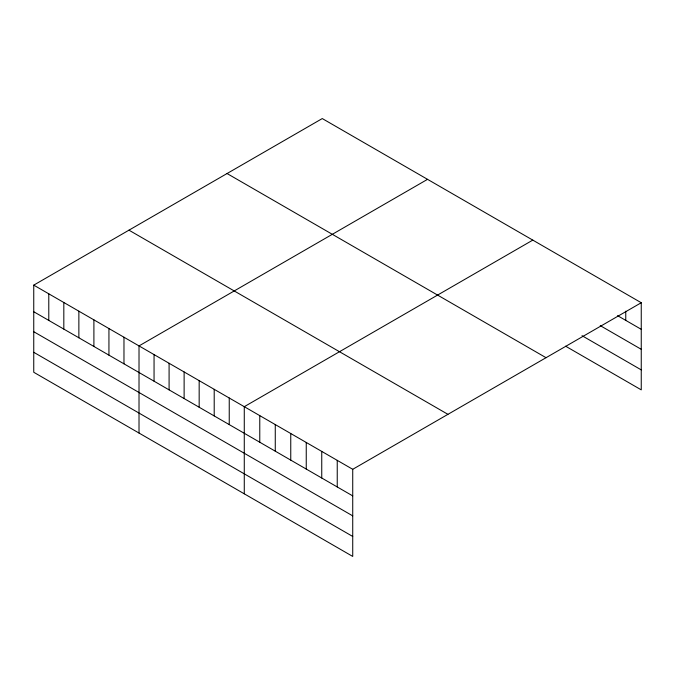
<?xml version="1.0" encoding="UTF-8"?>
<svg xmlns="http://www.w3.org/2000/svg" width="675" height="675" viewBox="0 0 675 675"><rect width="100%" height="100%" fill="white"/><g stroke="black" fill="none" stroke-linecap="round" stroke-linejoin="round"><path stroke-width="1.01" d="M33.75 285.137L352.73 469.302L352.73 556.436L33.75 372.271L33.75 285.137L322.27 118.564L641.25 302.729L641.25 389.863L565.608 346.191M427.537 179.339L139.016 345.912L139.016 433.046M532.794 240.114L244.274 406.688L244.274 493.822M352.73 469.302L641.25 302.729M617.558 315.647L641.25 329.324M600.235 325.62L641.25 349.304M582.01 335.686L641.25 369.883M227.062 173.534L546.041 357.699M128.959 230.167L447.938 414.332M33.75 311.74L352.73 495.897M33.75 331.712L352.73 515.877M33.75 352.299L352.73 536.456M625.759 311.175L625.759 320.38M337.238 460.358L337.238 486.953M321.747 451.415L321.747 478.01M306.248 442.462L306.248 469.066M290.756 433.519L290.756 460.122M275.265 424.575L275.265 451.178M259.774 415.631L259.774 442.235M229.238 398.005L229.238 424.6M214.203 389.323L214.203 415.918M199.167 380.641L199.167 407.236M184.123 371.959L184.123 398.562M169.088 363.277L169.088 389.88M154.052 354.594L154.052 381.198M123.972 337.23L123.972 363.833M108.937 328.548L108.937 355.151M93.901 319.866L93.901 346.469M78.865 311.183L78.865 337.787M63.821 302.501L63.821 329.105M48.786 293.819L48.786 320.423"/></g></svg>
